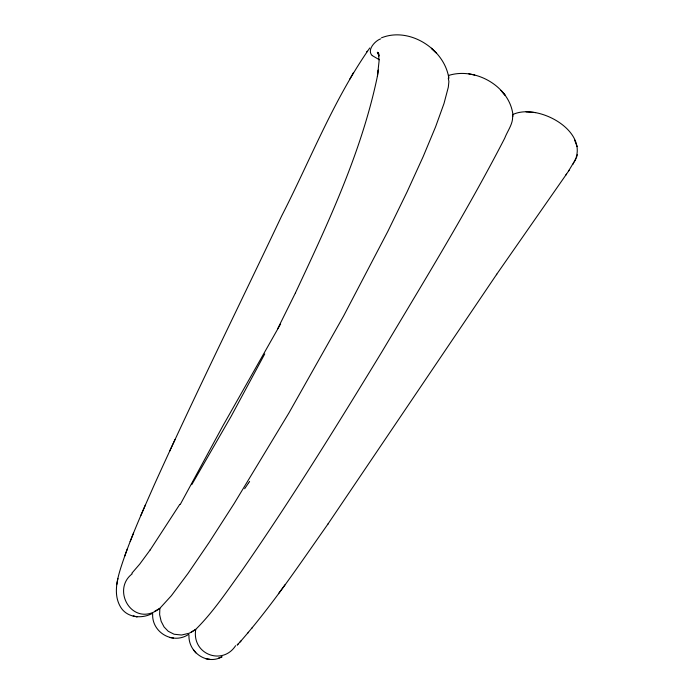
<?xml version="1.0" encoding="UTF-8"?>
<svg xmlns="http://www.w3.org/2000/svg" width="694" height="694" viewBox="0 0 694 694"><rect width="100%" height="100%" fill="white"/><g stroke="black" fill="none" stroke-linecap="round" stroke-linejoin="round"><path stroke-width="1.04" d="M369.781 47.973C333.432 99.858 310.478 159.741 281.695 215.886C239.239 305.499 195.188 394.374 154.328 484.724C142.27 512.094 129.899 539.42 120.756 567.926C116.844 580.427 113.348 594.992 120.583 607.033C127.045 617.981 142.062 619.039 152.437 613.366M378.265 70.693L378.36 70.094L377.415 76.331L379.054 61.324L378.69 54.713L378.95 56.119L377.545 52.224L378.724 54.54L378.377 53.854M574.198 162.127C590.464 131.426 537.997 102.547 512.84 114.545M377.51 75.741C361.713 151.847 328.219 222.869 295.453 292.868M116.739 584.643L117.919 578.388M577.339 154.719L576.506 157.443M127.323 548.928L124.582 556.414M244.635 488.741L247.984 483.787M133.586 532.94L130.151 541.572M145.35 505.05L140.891 515.408M169.536 451.386L175.053 439.484M295.488 292.799L277.695 328.713M576.063 158.518L568.455 171.21M264.735 353.94L231.18 416.261L191.77 484.655M180.301 504.365L222.991 425.674L280.619 323.925M353.506 72.549L349.845 79.003M572.992 164.209L573.574 163.203M179.824 504.312L150.216 549.891L150.511 549.466L139.72 564.127L131.869 573.209M235.596 645.715C222.548 665.876 191.57 654.416 195.743 629.38C213.24 612.03 226.929 591.323 241.321 571.44C291.02 499.914 336.824 425.786 382.134 351.433C424.121 281.035 467.131 211.097 504.72 138.201C507.435 130.906 513.595 123.341 512.502 115.447M496.418 274.685L566.46 174.159M565.827 175.096L569.089 170.264M248.946 482.365L248.305 483.31M249.267 481.896L249.597 481.419M496.783 274.165L327.672 524.456M327.993 523.996C299.747 564.109 272.386 605.099 239.994 642.045M278.52 593.665L285.113 584.686M366.579 52.085L367.265 51.209M247.992 632.928L248.504 632.312M252.035 628.035L252.538 627.428M238.259 643.902L237.122 645.125L241.113 640.84M381.448 37.84C409.156 26.589 443.969 48.675 448.706 77.442M188.456 634.481C172.789 644.926 151.327 632.182 152.689 613.487M380.59 38.881C374.994 40.825 366.623 50.081 372.131 55.52M218.471 658.112L222.106 656.767C206.604 665.546 187.874 651.926 188.985 634.767M191.405 632.191L195.743 629.38L189.28 633.223L181.568 635.019L174.055 634.229L168.208 631.254L164.07 626.96L161.147 621.312L159.629 614.624L159.854 608.334L171.401 595.66L188.083 573.331L209.267 542.24L234.121 503.592L288.895 413.008L343.608 315.97L387.825 231.414L407.126 191.778L423.193 156.566L435.589 126.82L444.021 103.449L448.315 87.175L448.897 81.562L448.289 78.196M448.775 75.412C476.006 66.85 510.801 87.071 513.074 116.28M154.84 611.188L159.854 608.334C133.3 628.903 110.589 590.299 132.19 573.851M535.629 112.593L526.078 111.847M205.884 658.779L209.788 659.3M169.544 637.474L173.526 638.046M468.814 73.85L474.765 75.056M379.384 59.779L372.279 55.607M378.43 53.473L377.293 52.553L378.907 54.054L377.848 53.074M193.374 649.714L195.847 652.898M377.9 52.909L378.369 53.533M574.511 139.824L577.139 146.616M448.541 75.299L448.801 78.604M136.232 616.602L133.196 616.168L137.265 616.784L136.232 616.602M436.127 52.796L431.408 48.294L436.127 52.796M504.894 94.974L501.033 90.454L504.894 94.974"/></g></svg>
